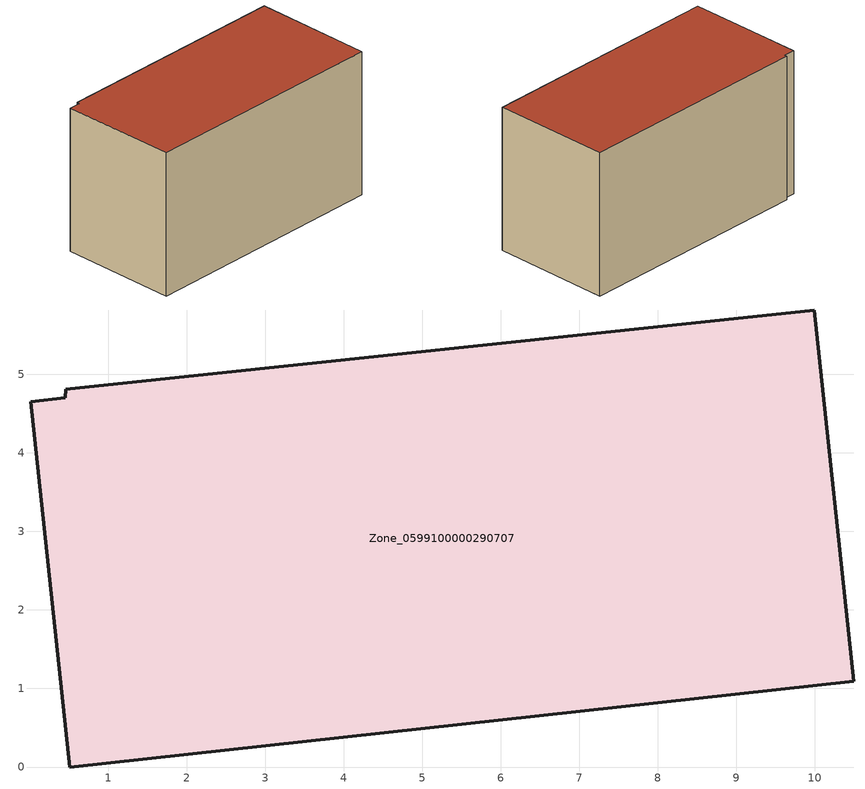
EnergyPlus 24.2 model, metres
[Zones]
Zone_0599100000290707
 floor ground (C_G): 0.01,4.65 0.45,4.7 0.46,4.81 9.99,5.82 10.5,1.09 0.51,0 z3.84
 wall outside (C_F): 10.5,1.09 9.99,5.82 0.46,4.81 0.45,4.7 0.01,4.65 0.51,0 10.5,1.09 z3.84:9.65
 roof outside (C_R): 0.45,4.7 0.01,4.65 0.51,0 10.5,1.09 9.99,5.82 0.46,4.81 z9.65
[BUILDING]
Pand.0599100000290707: North Axis=0; Terrain=City; Loads Convergence Tolerance Value=0.04; Temperature Convergence Tolerance Value=0.4; Solar Distribution=FullExterior; Maximum Number of Warmup Days=25; Minimum Number of Warmup Days=1
[Site:Location]
Rotterdam.The.Hague.AP_ZH_NLD Design_Conditions: Latitude=51.96; Longitude=4.45; Time Zone=1; Elevation=-4.5
[SITE:GROUNDTEMPERATURE:BUILDINGSURFACE]
18, 18, 18, 18, 18, 18, 18, 18, 18, 18, 18, 18
[MATERIAL] Thermal Absorptance=0.9; Solar Absorptance=0.7; Visible Absorptance=0.7
Name | Roughness | Thickness | Conductivity | Density | Specific Heat
G.TC.1946-1964 | MediumSmooth | 0.15 | 1 | 540 | 1210
F.TC.1946-1964 | Rough | 0.3 | 0.857143 | 1920 | 840
R.TC.1946-1964 | MediumRough | 0.2 | 0.235294 | 1500 | 1000
[CONSTRUCTION]
C_G: G.TC.1946-1964
C_F: F.TC.1946-1964
C_R: R.TC.1946-1964
[ZONE]
Zone_0599100000290707: Type=1; Multiplier=1; Ceiling Height=Autocalculate; Volume=Autocalculate; Floor Area=autocalculate; Part of Total Floor Area=Yes
[ZONEINFILTRATION:DESIGNFLOWRATE]
Infil_Zone_0599100000290707: Zone or ZoneList or Space or SpaceList=Zone_0599100000290707; Schedule=AlwaysOn; Design Flow Rate Calculation Method=Flow/Area; Flow Rate per Floor Area=0.003; Constant Term Coefficient=1; Temperature Term Coefficient=0; Velocity Term Coefficient=0; Velocity Squared Term Coefficient=0
[HVACTEMPLATE:ZONE:IDEALLOADSAIRSYSTEM]
Zone_0599100000290707: Maximum Heating Supply Air Temperature=50; Minimum Cooling Supply Air Temperature=13; Maximum Heating Supply Air Humidity Ratio=0.0156; Minimum Cooling Supply Air Humidity Ratio=0.0077; Heating Limit=NoLimit; Cooling Limit=NoLimit; Dehumidification Control Type=ConstantSensibleHeatRatio; Cooling Sensible Heat Ratio=0.7; Dehumidification Setpoint=60; Humidification Control Type=None; Humidification Setpoint=30; Outdoor Air Method=None; Outdoor Air Flow Rate per Person=0.00944; Outdoor Air Flow Rate per Zone Floor Area=0; Outdoor Air Flow Rate per Zone=0; Demand Controlled Ventilation Type=None; Outdoor Air Economizer Type=NoEconomizer; Heat Recovery Type=None; Sensible Heat Recovery Effectiveness=0.7; Latent Heat Recovery Effectiveness=0.65
[ZONECONTROL:THERMOSTAT]
ThermostatControl_Zone_0599100000290707: Zone or ZoneList=Zone_0599100000290707; Control Type Schedule=DualSetpointControlType; Control 1=Thermostat_Zone_0599100000290707; Temperature Difference Between Cutout And Setpoint=0
[THERMOSTATSETPOINT:DUALSETPOINT]
Thermostat_Zone_0599100000290707: Heating Setpoint Temperature Schedule=HeatingSetpoint_Zone_0599100000290707; Cooling Setpoint Temperature Schedule=CoolingSetpoint_Zone_0599100000290707
[SCHEDULE:COMPACT]
HeatingSetpoint_Zone_0599100000290707: Through: 12/31, For: AllDays, Until: 24:00, 21
CoolingSetpoint_Zone_0599100000290707: Through: 12/31, For: AllDays, Until: 24:00, 24
DualSetpointControlType: Through: 12/31, For: AllDays, Until: 24:00, 4
AlwaysOn: Through: 12/31, For: AllDays, Until: 24:00, 1
